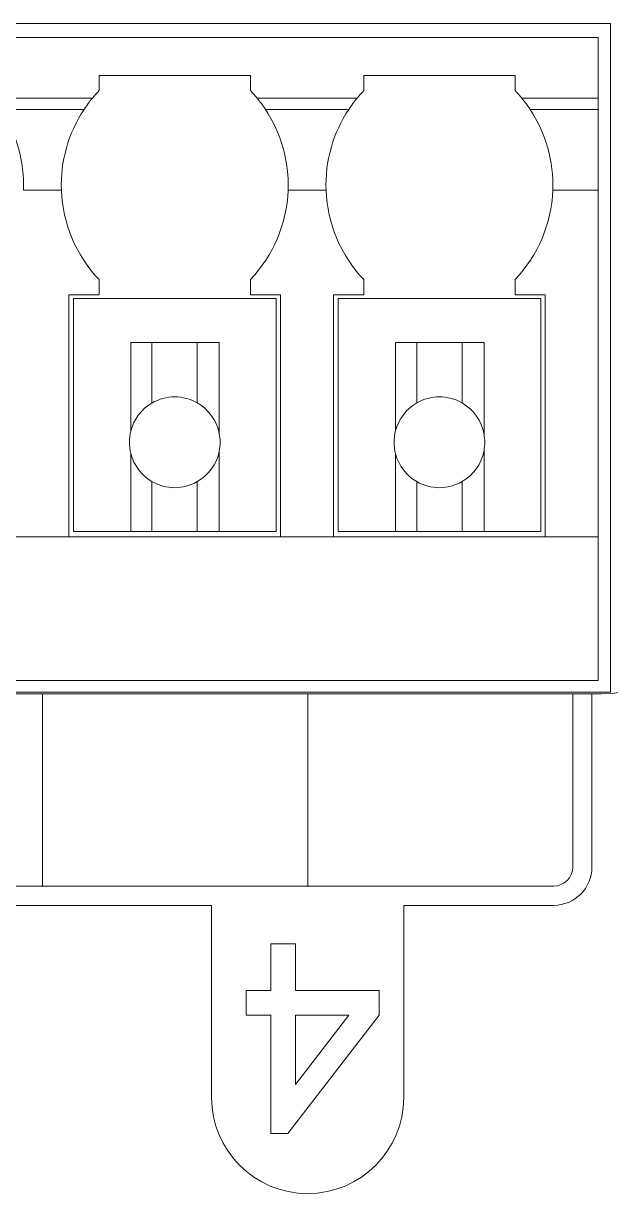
# Model space of a CAD drawing. Header units: inches. Extents: x 0.3 to 10.6, y 0.4 to 8.2.
# Drawn here: x 3.94 to 4.246, y 4.908 to 5.517 of the extents above; entities that cross this region are included whole.
import ezdxf

# ---------------------------------------------------------------- set-up
doc = ezdxf.new("R2010")
doc.units = ezdxf.units.IN
doc.header["$MEASUREMENT"] = 0

msp = doc.modelspace()

# ---------------------------------------------------------------- linework, layer by layer
at = {"color": 7, "linetype": 'Continuous', "lineweight": 15}
for p, q in [((4.24556, 5.51694), (3.10256, 5.51694)), ((4.24556, 5.17419), (4.24556, 5.51694)), ((4.2391, 5.50957), (3.10918, 5.50957)), ((4.2391, 5.47807), (4.2391, 5.50957)), ((4.058, 5.48988), (3.97926, 5.48988)), ((3.97926, 5.48988), (3.97926, 5.48201)), ((4.058, 5.48201), (4.058, 5.48988)), ((4.19579, 5.48988), (4.11705, 5.48988)), ((4.11705, 5.48988), (4.11705, 5.48201)), ((4.19579, 5.48201), (4.19579, 5.48988)), ((3.92368, 5.47807), (3.97577, 5.47807)), ((4.06148, 5.47807), (4.11357, 5.47807)), ((4.19927, 5.47807), (4.2391, 5.47807)), ((4.2391, 5.47218), (4.2391, 5.47807)), ((3.92803, 5.47218), (3.97143, 5.47218)), ((4.06583, 5.47218), (4.10922, 5.47218)), ((4.20362, 5.47218), (4.2391, 5.47218)), ((4.2391, 5.43009), (4.2391, 5.47218)), ((3.93984, 5.43009), (3.95962, 5.43009)), ((4.07763, 5.43009), (4.09742, 5.43009)), ((4.21543, 5.43009), (4.2391, 5.43009)), ((4.2391, 5.24973), (4.2391, 5.43009)), ((3.97926, 5.38359), (3.97926, 5.37571)), ((4.058, 5.37571), (4.058, 5.38359)), ((4.11705, 5.38359), (4.11705, 5.37571)), ((4.19579, 5.37571), (4.19579, 5.38359)), ((3.97926, 5.37571), (3.96351, 5.37571)), ((3.96351, 5.37571), (3.96351, 5.24973)), ((3.96587, 5.37374), (3.96587, 5.25248)), ((4.07138, 5.37374), (3.96587, 5.37374)), ((4.07375, 5.37571), (4.058, 5.37571)), ((4.07138, 5.25248), (4.07138, 5.37374)), ((4.07375, 5.24973), (4.07375, 5.37571)), ((4.11705, 5.37571), (4.1013, 5.37571)), ((4.1013, 5.37571), (4.1013, 5.24973)), ((4.10367, 5.37374), (4.10367, 5.25248)), ((4.20918, 5.37374), (4.10367, 5.37374)), ((4.21154, 5.37571), (4.19579, 5.37571)), ((4.20918, 5.25248), (4.20918, 5.37374)), ((4.21154, 5.24973), (4.21154, 5.37571)), ((4.0418, 5.35091), (3.99574, 5.35091)), ((3.99574, 5.30479), (3.99574, 5.35091)), ((4.00676, 5.31937), (4.00676, 5.35091)), ((4.03039, 5.31943), (4.03039, 5.35091)), ((4.0418, 5.35091), (4.0418, 5.30351)), ((4.17965, 5.35091), (4.13359, 5.35091)), ((4.13359, 5.30499), (4.13359, 5.35091)), ((4.14461, 5.3194), (4.14461, 5.35091)), ((4.16823, 5.3194), (4.16823, 5.35091)), ((4.17965, 5.35091), (4.17965, 5.30323)), ((3.99574, 5.25248), (3.99574, 5.29309)), ((4.0418, 5.29437), (4.0418, 5.25248)), ((4.13359, 5.25248), (4.13359, 5.29289)), ((4.17965, 5.29464), (4.17965, 5.25248)), ((4.00676, 5.25248), (4.00676, 5.27851)), ((4.03039, 5.25248), (4.03039, 5.27845)), ((4.14461, 5.25248), (4.14461, 5.27848)), ((4.16823, 5.25248), (4.16823, 5.27848)), ((3.93595, 5.24973), (3.96351, 5.24973)), ((3.96351, 5.24973), (4.07375, 5.24973)), ((3.96587, 5.25248), (3.99574, 5.25248)), ((3.99574, 5.25248), (4.00676, 5.25248)), ((4.00676, 5.25248), (4.03039, 5.25248)), ((4.03039, 5.25248), (4.0418, 5.25248)), ((4.0418, 5.25248), (4.07138, 5.25248)), ((4.07375, 5.24973), (4.1013, 5.24973)), ((4.1013, 5.24973), (4.21154, 5.24973)), ((4.10367, 5.25248), (4.13359, 5.25248)), ((4.13359, 5.25248), (4.14461, 5.25248)), ((4.14461, 5.25248), (4.16823, 5.25248)), ((4.16823, 5.25248), (4.17965, 5.25248)), ((4.17965, 5.25248), (4.20918, 5.25248)), ((4.21154, 5.24973), (4.2391, 5.24973)), ((4.2391, 5.17492), (4.2391, 5.24973)), ((3.10918, 5.17492), (4.2391, 5.17492)), ((4.24556, 5.17419), (4.24556, 5.16894)), ((4.24556, 5.16894), (3.10256, 5.16894)), ((3.94984, 5.16794), (3.81184, 5.16794)), ((3.94984, 5.06794), (3.94984, 5.16794)), ((4.08784, 5.16794), (3.94984, 5.16794)), ((4.08784, 5.16794), (4.08784, 5.06794)), ((4.22584, 5.16794), (4.08784, 5.16794)), ((4.22584, 5.07794), (4.22584, 5.16794)), ((4.23584, 5.16794), (4.22584, 5.16794)), ((4.23584, 5.07794), (4.23584, 5.16794)), ((4.24084, 5.16794), (4.23584, 5.16794)), ((3.81184, 5.06794), (3.94984, 5.06794)), ((3.94984, 5.06794), (4.08784, 5.06794)), ((4.08784, 5.06794), (4.21584, 5.06794)), ((3.86184, 5.05794), (4.03784, 5.05794)), ((4.03784, 5.05794), (4.03784, 4.95794)), ((4.13784, 5.05794), (4.21584, 5.05794)), ((4.13784, 4.95794), (4.13784, 5.05794)), ((4.06861, 5.03794), (4.08143, 5.03794)), ((4.06861, 5.01358), (4.06861, 5.03794)), ((4.08143, 5.03794), (4.08143, 5.01358)), ((4.05579, 5.00076), (4.05579, 5.01358)), ((4.05579, 5.01358), (4.06861, 5.01358)), ((4.08143, 5.01358), (4.12502, 5.01358)), ((4.12502, 5.01358), (4.12502, 5.00076)), ((4.06861, 5.00076), (4.05579, 5.00076)), ((4.06861, 4.93922), (4.06861, 5.00076)), ((4.12502, 5.00076), (4.07759, 4.93922)), ((4.08143, 5.00076), (4.08143, 4.96474)), ((4.08143, 4.96474), (4.1092, 5.00076)), ((4.1092, 5.00076), (4.08143, 5.00076)), ((4.07759, 4.93922), (4.06861, 4.93922))]:
    msp.add_line(p, q, dxfattribs=at)
for centre, radius, start, end in [((4.03093, 5.4328), 0.07136, 136.39718, 140.61837), ((4.00632, 5.4328), 0.07136, 39.38163, 43.60282), ((4.16873, 5.4328), 0.07136, 136.39718, 140.61837), ((4.14412, 5.4328), 0.07136, 39.38163, 43.60282), ((4.03093, 5.4328), 0.07136, 140.61837, 146.50075), ((4.00632, 5.4328), 0.07136, 33.49925, 39.38163), ((4.16873, 5.4328), 0.07136, 140.61837, 146.50075), ((4.14412, 5.4328), 0.07136, 33.49925, 39.38163), ((3.86853, 5.4328), 0.07136, 357.82524, 33.49925), ((4.03093, 5.4328), 0.07136, 146.50075, 182.17476), ((4.00632, 5.4328), 0.07136, 357.82524, 33.49925), ((4.16873, 5.4328), 0.07136, 146.50075, 182.17476), ((4.14412, 5.4328), 0.07136, 357.82524, 33.49925), ((4.03093, 5.4328), 0.07136, 182.17476, 223.60282), ((4.00632, 5.4328), 0.07136, 316.39718, 357.82524), ((4.16873, 5.4328), 0.07136, 182.17476, 223.60282), ((4.14412, 5.4328), 0.07136, 316.39718, 357.82524), ((4.01863, 5.29894), 0.02362, 120.14566, 165.66546), ((4.01863, 5.29894), 0.02362, 60.14544, 120.14566), ((4.01863, 5.29894), 0.02362, 11.14732, 60.14544), ((4.15642, 5.29894), 0.02362, 120, 165.16489), ((4.15642, 5.29894), 0.02362, 60, 120), ((4.15642, 5.29894), 0.02362, 10.47531, 60), ((4.01863, 5.29894), 0.02362, 165.66546, 194.33454), ((4.15642, 5.29894), 0.02362, 165.16489, 194.83511), ((4.01863, 5.29894), 0.02362, 348.85268, 11.14732), ((4.15642, 5.29894), 0.02362, 349.52469, 10.47531), ((4.01863, 5.29894), 0.02362, 194.33454, 239.85434), ((4.01863, 5.29894), 0.02362, 299.85456, 348.85268), ((4.15642, 5.29894), 0.02362, 194.83511, 240), ((4.15642, 5.29894), 0.02362, 300, 349.52469), ((4.01863, 5.29894), 0.02362, 239.85434, 299.85456), ((4.15642, 5.29894), 0.02362, 240, 300), ((4.24084, 5.22294), 0.055, 270, 0), ((4.21584, 5.07794), 0.01, 270, 0), ((4.21584, 5.07794), 0.02, 270, 0), ((4.08784, 4.95794), 0.05, 180, 0)]:
    msp.add_arc(centre, radius, start, end, dxfattribs=at)

doc.saveas('drawing.dxf')
